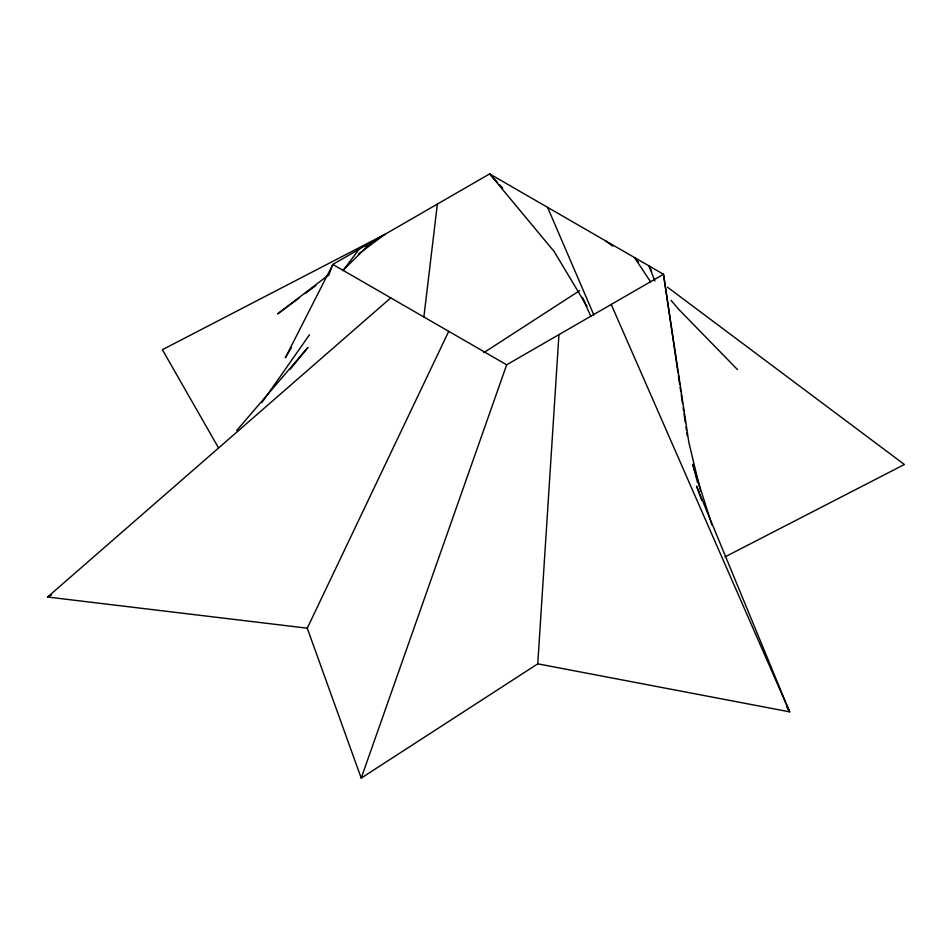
<?xml version="1.0" encoding="UTF-8"?>
<svg xmlns="http://www.w3.org/2000/svg" width="952" height="952" viewBox="0 0 952 952"><rect width="100%" height="100%" fill="white"/><g stroke="black" fill="none" stroke-linecap="round" stroke-linejoin="round"><path stroke-width="1.43" d="M448.725 331.344L307.258 628.189L361.213 778.105L537.761 663.841L558.943 334.628M423.878 317.016L437.373 204.073M361.213 778.105L506.678 364.794L663.484 274.271L688.843 442.299L700.517 491.018M328.618 275.545L332.831 264.43L489.637 173.895L663.484 274.271L677.967 372.637M291.371 347.73L285.314 357.821L332.831 264.43L506.678 364.794M261.836 402.696L309.495 334.747M343.041 270.654L358.963 249.341M290.36 369.078L307.996 347.385L236.679 430.542M343.482 269.797L372.03 241.796L366.127 246.306M307.258 628.189L47.6 597.035L390.784 297.881M328.357 275.152L277.603 313.922L299.095 297.988M305.068 293.561L315.826 285.6M358.821 253.732L385.096 234.251L162.387 349.705L218.294 447.5M483.866 352.633L579.601 290.669M47.6 597.035L51.563 595M724.972 556.908L904.4 464.493L667.447 287.159M537.761 663.841L789.613 711.834L696.555 486.186L701.624 500.121M605.532 240.808L612.683 246.163M737.479 369.578L678.752 309.376L671.053 300.356M497.646 182.57L489.637 173.895L554.195 251.59L586.967 306.282M499.645 184.748L502.656 187.996M638.352 262.05L634.508 257.54L650.632 281.875M786.673 706.682L789.613 711.834L611.22 304.45M585.052 302.498L582.172 297.429L590.847 316.266M651.62 271.13L649.002 265.905L654.881 281.03M547.59 207.357L593.822 314.91M711.894 524.885L692.699 464.243L697.578 482.723M678.395 375.564L679.692 384.382M680.133 387.309L680.775 391.724M681.204 394.652L682.501 403.469M683.155 407.873L683.584 410.8M684.024 413.739L685.321 422.545M685.964 426.948L686.392 429.887M686.832 432.827L687.261 435.766"/></g></svg>
